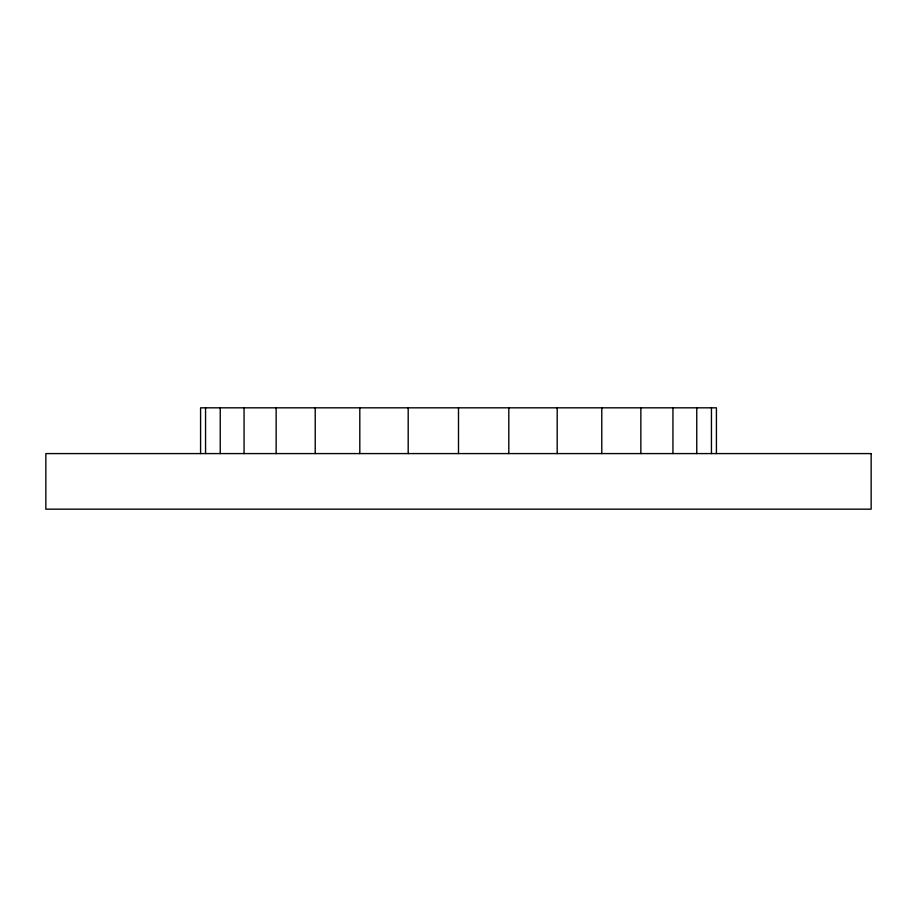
<?xml version="1.0" encoding="UTF-8"?>
<svg xmlns="http://www.w3.org/2000/svg" width="917" height="917" viewBox="0 0 917 917"><rect width="100%" height="100%" fill="white"/><g stroke="black" fill="none" stroke-linecap="round" stroke-linejoin="round"><path stroke-width="1.38" d="M716.418 453.583L716.418 407.824L200.582 407.824L200.582 453.583M711.443 407.824L711.443 453.583M696.76 407.824L696.76 453.583M672.94 407.824L672.94 453.583M640.857 407.824L640.857 453.583M601.781 407.824L601.781 453.583M557.192 407.824L557.192 453.583M508.809 407.824L508.809 453.583M458.5 407.824L458.5 453.583M408.191 407.824L408.191 453.583M359.808 407.824L359.808 453.583M315.219 407.824L315.219 453.583M276.143 407.824L276.143 453.583M244.06 407.824L244.06 453.583M220.24 407.824L220.24 453.583M205.557 407.824L205.557 453.583M871.15 453.583L45.85 453.583L45.85 509.176L871.15 509.176L871.15 453.583"/></g></svg>
